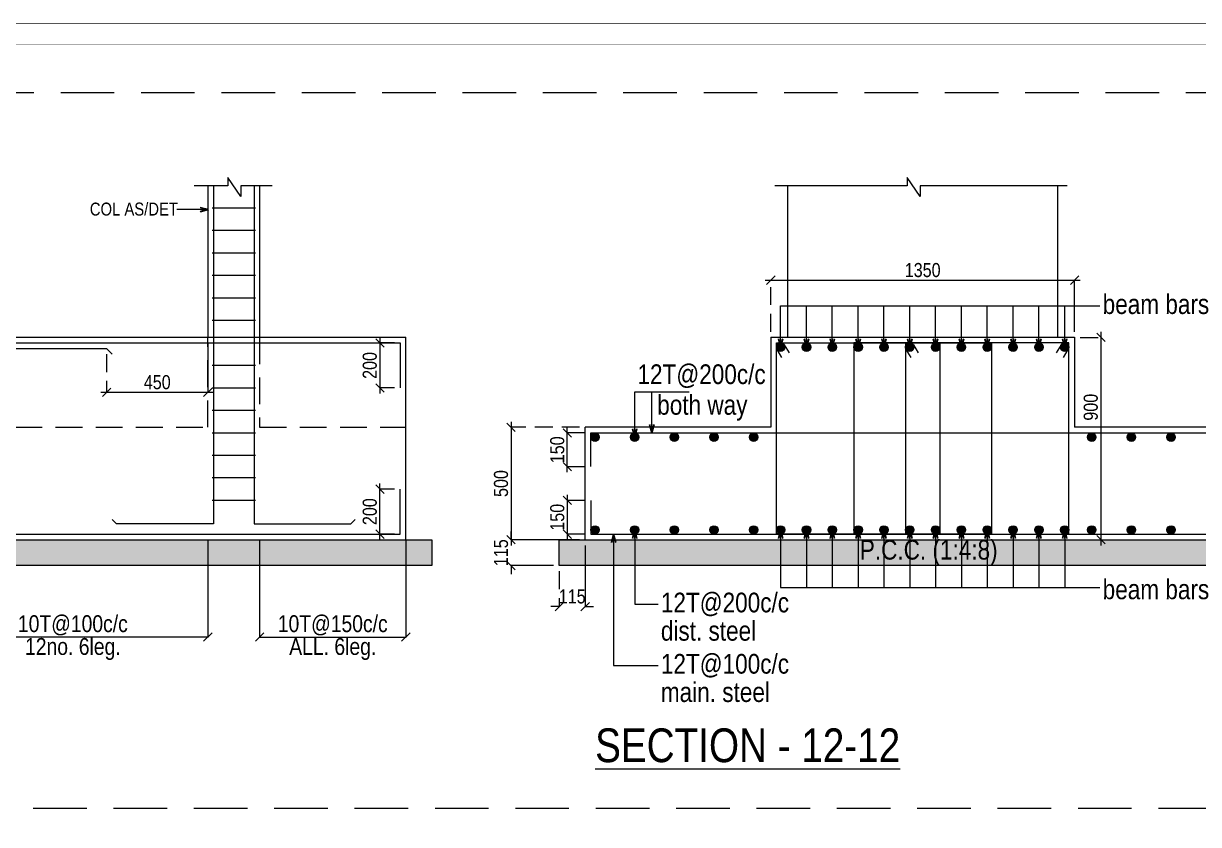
# Model space of a CAD drawing. Header units: millimetres. Extents: x 1112055 to 3390982, y -148532 to 766891.
# Drawn here: x 2347004 to 2367891, y 272525 to 286769 of the extents above; entities that cross this region are included whole.
import ezdxf

# ---------------------------------------------------------------- set-up
doc = ezdxf.new("R2010")
doc.units = ezdxf.units.MM
doc.header["$PDMODE"] = 35
doc.header["$PDSIZE"] = -25
doc.linetypes.add('Hidden', pattern=[9.525, 6.35, -3.175])
for name, color, linetype, lineweight in [('B FOOTING', 49, 'Continuous', 20), ('B HATCH', 250, 'Continuous', 0), ('B P.C.C', 251, 'Continuous', 0), ('B STEEL', 34, 'Continuous', 15), ('B STEEL TEXT', 7, 'Continuous', 15), ('B TITLE BLOCK', 250, 'Continuous', 0), ('B-COL NO', 7, 'Continuous', 5), ('B-ST DIM', 250, 'Continuous', 18), ('P STEEL', 7, 'Continuous', 30)]:
    doc.layers.add(name, color=color, linetype=linetype, lineweight=lineweight)
doc.styles.add('ARIAL', font='arial.ttf')
doc.styles.add('Q1', font='g13f12d.shx', dxfattribs={"width": 0.8})
doc.styles.add('SWINC', font='swissc.ttf')
doc.styles.add('SWINS', font='swissc.ttf')
doc.dimstyles.new('BH-STD', dxfattribs={"dimscale": 0, "dimtxt": 230, "dimasz": 125, "dimexe": 0, "dimexo": 100, "dimgap": 50, "dimtad": 1, "dimdec": 0, "dimzin": 1, "dimdsep": 46, "dimtxsty": 'Q1', "dimblk": 'ARCHTICK', "dimcen": 1, "dimdle": 100, "dimclrd": 250, "dimclre": 250, "dimclrt": 256, "dimadec": 0, "dimazin": 0, "dimtfac": 1, "dimtdec": 0, "dimtix": 1, "dimtofl": 0, "dimtmove": 0, "dimatfit": 2, "dimfxl": 1, "dimtolj": 1, "dimtzin": 0, "dimlwd": 9, "dimlwe": 9, "dimarcsym": 0})
doc.dimstyles.new('BHOOMI', dxfattribs={"dimtxt": 230, "dimasz": 150, "dimexe": 10, "dimexo": 0, "dimgap": 25, "dimtad": 1, "dimdec": 0, "dimzin": 0, "dimdsep": 46, "dimtxsty": 'SWINC', "dimblk": 'OBLIQUE', "dimcen": 0.09, "dimclrd": 250, "dimclre": 250, "dimclrt": 256, "dimaunit": 1, "dimadec": 3, "dimazin": 0, "dimtfac": 1, "dimtdec": 0, "dimtofl": 0, "dimtmove": 1, "dimatfit": 3, "dimfxl": 100, "dimtolj": 1, "dimtzin": 0, "dimlwd": 9, "dimlwe": 5, "dimarcsym": 0})
doc.dimstyles.new('DIM 1', dxfattribs={"dimscale": 0, "dimtxt": 230, "dimasz": 150, "dimexe": 0.18, "dimexo": 0.0625, "dimgap": 0.5, "dimtad": 1, "dimdec": 0, "dimzin": 0, "dimdsep": 46, "dimtxsty": 'ARIAL', "dimblk": 'OBLIQUE', "dimcen": 6, "dimse1": 1, "dimse2": 1, "dimclrd": 256, "dimclrt": 256, "dimadec": 0, "dimazin": 2, "dimtfac": 0.75, "dimtdec": 0, "dimtix": 1, "dimtofl": 0, "dimtmove": 1, "dimatfit": 3, "dimldrblk": 'OPEN30', "dimfxl": 0.18, "dimfrac": 1, "dimtolj": 1, "dimtzin": 0, "dimlwd": -1, "dimarcsym": 0})

# ---------------------------------------------------------------- blocks, each defined once
blk = doc.blocks.new('_Oblique')
at = {"color": 0, "linetype": 'ByBlock', "lineweight": -2}
blk.add_line((-0.5, -0.5), (0.5, 0.5), dxfattribs=at)
blk = doc.blocks.new('_Open30')
at = {"color": 0, "linetype": 'ByBlock', "lineweight": -2}
for p, q in [((-1, 0.27), (0, 0)), ((0, 0), (-1, -0.27)), ((0, 0), (-1, 0))]:
    blk.add_line(p, q, dxfattribs=at)
blk = doc.blocks.new('*D1374')
at = {"layer": 'B-ST DIM', "color": 7, "lineweight": 9, "ltscale": 50, "transparency": 16777216}
for p, q in [((2353339, 277588), (2353339, 278588)), ((2353601, 278488), (2353339, 278488))]:
    blk.add_line(p, q, dxfattribs=at)
at = {"layer": 'B-ST DIM', "color": 7, "linetype": 'Hidden', "lineweight": 9, "ltscale": 50, "transparency": 16777216}
blk.add_line((2353601, 277688), (2353339, 277688), dxfattribs=at)
at = {"layer": 'Defpoints', "color": 0, "ltscale": 50, "transparency": 16777216}
for p in [(2353339, 278488), (2353701, 278488), (2353701, 277688)]:
    blk.add_point(p, dxfattribs=at)
at = {"layer": 'B-ST DIM', "color": 7, "lineweight": 9, "ltscale": 50, "transparency": 16777216, "xscale": 150, "yscale": 150, "zscale": 150}
for p, rotation in [((2353339, 278488), 90), ((2353339, 277688), 270)]:
    blk.add_blockref('_Oblique', p, dxfattribs=dict(at, rotation=rotation))
at = {"layer": 'B-ST DIM', "color": 7, "ltscale": 50, "transparency": 16777216, "insert": (2353160, 278088), "char_height": 250, "attachment_point": 5, "rotation": 90, "style": 'SWINC'}
blk.add_mtext('\\A1;200', dxfattribs=at)
blk = doc.blocks.new('*D1375')
at = {"layer": 'B-ST DIM', "color": 7, "lineweight": 9, "ltscale": 50, "transparency": 16777216}
for p, q in [((2353339, 281188), (2353339, 280188)), ((2353601, 280288), (2353339, 280288))]:
    blk.add_line(p, q, dxfattribs=at)
at = {"layer": 'B-ST DIM', "color": 7, "linetype": 'Hidden', "lineweight": 9, "ltscale": 50, "transparency": 16777216}
blk.add_line((2353601, 281088), (2353339, 281088), dxfattribs=at)
at = {"layer": 'Defpoints', "color": 0, "ltscale": 50, "transparency": 16777216}
for p in [(2353701, 281088), (2353339, 280288), (2353701, 280288)]:
    blk.add_point(p, dxfattribs=at)
at = {"layer": 'B-ST DIM', "color": 7, "lineweight": 9, "ltscale": 50, "transparency": 16777216, "xscale": 150, "yscale": 150, "zscale": 150}
for p, rotation in [((2353339, 281088), 90), ((2353339, 280288), 270)]:
    blk.add_blockref('_Oblique', p, dxfattribs=dict(at, rotation=rotation))
at = {"layer": 'B-ST DIM', "color": 7, "ltscale": 50, "transparency": 16777216, "insert": (2353160, 280688), "char_height": 250, "attachment_point": 5, "rotation": 90, "style": 'SWINC'}
blk.add_mtext('\\A1;200', dxfattribs=at)
blk = doc.blocks.new('*D1378')
at = {"layer": 'B-ST DIM', "color": 7, "lineweight": 9, "ltscale": 50, "transparency": 16777216}
for p, q in [((2350281, 281088), (2350281, 280210)), ((2348381, 280210), (2350381, 280210))]:
    blk.add_line(p, q, dxfattribs=at)
at = {"layer": 'B-ST DIM', "color": 7, "linetype": 'Hidden', "lineweight": 9, "ltscale": 50, "transparency": 16777216}
blk.add_line((2348481, 280888), (2348481, 280210), dxfattribs=at)
at = {"layer": 'Defpoints', "color": 0, "ltscale": 50, "transparency": 16777216}
for p in [(2350281, 281188), (2348481, 280988), (2350281, 280210)]:
    blk.add_point(p, dxfattribs=at)
at = {"layer": 'B-ST DIM', "color": 7, "lineweight": 9, "ltscale": 50, "transparency": 16777216, "xscale": 150, "yscale": 150, "zscale": 150, "rotation": 180}
blk.add_blockref('_Oblique', (2348481, 280210), dxfattribs=at)
at = {"layer": 'B-ST DIM', "color": 7, "lineweight": 9, "ltscale": 50, "transparency": 16777216, "xscale": 150, "yscale": 150, "zscale": 150}
blk.add_blockref('_Oblique', (2350281, 280210), dxfattribs=at)
at = {"layer": 'B-ST DIM', "color": 7, "ltscale": 50, "transparency": 16777216, "insert": (2349381, 280389), "char_height": 250, "attachment_point": 5, "style": 'SWINC'}
blk.add_mtext('\\A1;450', dxfattribs=at)
blk = doc.blocks.new('*D1383')
at = {"layer": 'B-ST DIM', "color": 250, "lineweight": 5, "ltscale": 50, "transparency": 16777216}
for p, q in [((2345481, 277588), (2345481, 275849)), ((2350281, 277588), (2350281, 275849))]:
    blk.add_line(p, q, dxfattribs=at)
at = {"layer": 'B-ST DIM', "color": 250, "lineweight": 9, "ltscale": 50, "transparency": 16777216}
blk.add_line((2350281, 275859), (2345481, 275859), dxfattribs=at)
at = {"layer": 'Defpoints', "color": 0, "ltscale": 50, "transparency": 16777216}
for p in [(2345481, 277588), (2350281, 277588), (2345481, 275859)]:
    blk.add_point(p, dxfattribs=at)
at = {"layer": 'B-ST DIM', "color": 250, "lineweight": 9, "ltscale": 50, "transparency": 16777216, "xscale": 150, "yscale": 150, "zscale": 150, "rotation": 180}
blk.add_blockref('_Oblique', (2345481, 275859), dxfattribs=at)
at = {"layer": 'B-ST DIM', "color": 250, "lineweight": 9, "ltscale": 50, "transparency": 16777216, "xscale": 150, "yscale": 150, "zscale": 150}
blk.add_blockref('_Oblique', (2350281, 275859), dxfattribs=at)
at = {"layer": 'B-ST DIM', "color": 7, "ltscale": 50, "transparency": 16777216, "char_height": 300, "attachment_point": 5, "style": 'SWINC'}
for s, insert in [('\\A1;10T@100c/c', (2347881, 276066)), ('\\A1;12no. 6leg.', (2347881, 275645))]:
    blk.add_mtext(s, dxfattribs=dict(at, insert=insert))
blk = doc.blocks.new('*D1384')
at = {"layer": 'B-ST DIM', "color": 250, "lineweight": 5, "ltscale": 50, "transparency": 16777216}
for p, q in [((2351201, 277588), (2351201, 275849)), ((2353801, 277588), (2353801, 275849))]:
    blk.add_line(p, q, dxfattribs=at)
at = {"layer": 'B-ST DIM', "color": 250, "lineweight": 9, "ltscale": 50, "transparency": 16777216}
blk.add_line((2351201, 275859), (2353801, 275859), dxfattribs=at)
at = {"layer": 'Defpoints', "color": 0, "ltscale": 50, "transparency": 16777216}
for p in [(2351201, 277588), (2353801, 277588), (2353801, 275859)]:
    blk.add_point(p, dxfattribs=at)
at = {"layer": 'B-ST DIM', "color": 250, "lineweight": 9, "ltscale": 50, "transparency": 16777216, "xscale": 150, "yscale": 150, "zscale": 150, "rotation": 180}
blk.add_blockref('_Oblique', (2351201, 275859), dxfattribs=at)
at = {"layer": 'B-ST DIM', "color": 250, "lineweight": 9, "ltscale": 50, "transparency": 16777216, "xscale": 150, "yscale": 150, "zscale": 150}
blk.add_blockref('_Oblique', (2353801, 275859), dxfattribs=at)
at = {"layer": 'B-ST DIM', "color": 7, "ltscale": 50, "transparency": 16777216, "char_height": 300, "attachment_point": 5, "style": 'SWINC'}
for s, insert in [('\\A1;10T@150c/c', (2352501, 276066)), ('\\A1;ALL. 6leg.', (2352501, 275645))]:
    blk.add_mtext(s, dxfattribs=dict(at, insert=insert))
blk = doc.blocks.new('*D1385')
at = {"layer": 'B-ST DIM', "color": 7, "lineweight": 9, "ltscale": 50, "transparency": 16777216}
for p, q in [((2360188, 282205), (2365788, 282205)), ((2365688, 281288), (2365688, 282205))]:
    blk.add_line(p, q, dxfattribs=at)
at = {"layer": 'B-ST DIM', "color": 7, "linetype": 'Hidden', "lineweight": 9, "ltscale": 50, "transparency": 16777216}
blk.add_line((2360288, 281288), (2360288, 282205), dxfattribs=at)
at = {"layer": 'Defpoints', "color": 0, "ltscale": 50, "transparency": 16777216}
for p in [(2365688, 282205), (2360288, 281188), (2365688, 281188)]:
    blk.add_point(p, dxfattribs=at)
at = {"layer": 'B-ST DIM', "color": 7, "lineweight": 9, "ltscale": 50, "transparency": 16777216, "xscale": 150, "yscale": 150, "zscale": 150, "rotation": 180}
blk.add_blockref('_Oblique', (2360288, 282205), dxfattribs=at)
at = {"layer": 'B-ST DIM', "color": 7, "lineweight": 9, "ltscale": 50, "transparency": 16777216, "xscale": 150, "yscale": 150, "zscale": 150}
blk.add_blockref('_Oblique', (2365688, 282205), dxfattribs=at)
at = {"layer": 'B-ST DIM', "color": 7, "ltscale": 50, "transparency": 16777216, "insert": (2362988, 282383), "char_height": 250, "attachment_point": 5, "style": 'SWINC'}
blk.add_mtext('\\A1;1350', dxfattribs=at)
blk = doc.blocks.new('*D1389')
at = {"layer": 'B-ST DIM', "color": 7, "lineweight": 9, "ltscale": 50, "transparency": 16777216}
for p, q in [((2356671, 278388), (2356671, 277588)), ((2356988, 277688), (2356671, 277688))]:
    blk.add_line(p, q, dxfattribs=at)
at = {"layer": 'B-ST DIM', "color": 7, "linetype": 'Hidden', "lineweight": 9, "ltscale": 50, "transparency": 16777216}
blk.add_line((2356988, 278288), (2356671, 278288), dxfattribs=at)
at = {"layer": 'Defpoints', "color": 0, "ltscale": 50, "transparency": 16777216}
for p in [(2357088, 278288), (2356671, 277688), (2357088, 277688)]:
    blk.add_point(p, dxfattribs=at)
at = {"layer": 'B-ST DIM', "color": 7, "lineweight": 9, "ltscale": 50, "transparency": 16777216, "xscale": 150, "yscale": 150, "zscale": 150}
for p, rotation in [((2356671, 278288), 90), ((2356671, 277688), 270)]:
    blk.add_blockref('_Oblique', p, dxfattribs=dict(at, rotation=rotation))
at = {"layer": 'B-ST DIM', "color": 7, "ltscale": 50, "transparency": 16777216, "insert": (2356493, 277988), "char_height": 250, "attachment_point": 5, "rotation": 90, "style": 'SWINC'}
blk.add_mtext('\\A1;150', dxfattribs=at)
blk = doc.blocks.new('*D1386')
at = {"layer": 'B-ST DIM', "color": 7, "lineweight": 9, "ltscale": 50, "transparency": 16777216}
for p, q in [((2356988, 277488), (2356988, 276400)), ((2356528, 276400), (2356378, 276400)), ((2356988, 276400), (2357138, 276400))]:
    blk.add_line(p, q, dxfattribs=at)
at = {"layer": 'B-ST DIM', "color": 7, "linetype": 'Hidden', "lineweight": 9, "ltscale": 50, "transparency": 16777216}
blk.add_line((2356528, 277028), (2356528, 276400), dxfattribs=at)
at = {"layer": 'Defpoints', "color": 0, "ltscale": 50, "transparency": 16777216}
for p in [(2356988, 277588), (2356528, 277128), (2356988, 276400)]:
    blk.add_point(p, dxfattribs=at)
at = {"layer": 'B-ST DIM', "color": 7, "lineweight": 9, "ltscale": 50, "transparency": 16777216, "xscale": 150, "yscale": 150, "zscale": 150}
blk.add_blockref('_Oblique', (2356528, 276400), dxfattribs=at)
at = {"layer": 'B-ST DIM', "color": 7, "lineweight": 9, "ltscale": 50, "transparency": 16777216, "xscale": 150, "yscale": 150, "zscale": 150, "rotation": 180}
blk.add_blockref('_Oblique', (2356988, 276400), dxfattribs=at)
at = {"layer": 'B-ST DIM', "color": 7, "ltscale": 50, "transparency": 16777216, "insert": (2356758, 276579), "char_height": 250, "attachment_point": 5, "style": 'SWINC'}
blk.add_mtext('\\A1;115', dxfattribs=at)
blk = doc.blocks.new('*D1387')
at = {"layer": 'B-ST DIM', "color": 7, "lineweight": 9, "ltscale": 50, "transparency": 16777216}
for p, q in [((2355671, 277588), (2355671, 277738)), ((2356428, 277128), (2355671, 277128)), ((2355671, 277128), (2355671, 276978))]:
    blk.add_line(p, q, dxfattribs=at)
at = {"layer": 'B-ST DIM', "color": 7, "linetype": 'Hidden', "lineweight": 9, "ltscale": 50, "transparency": 16777216}
blk.add_line((2356428, 277588), (2355671, 277588), dxfattribs=at)
at = {"layer": 'Defpoints', "color": 0, "ltscale": 50, "transparency": 16777216}
for p in [(2356528, 277588), (2355671, 277128), (2356528, 277128)]:
    blk.add_point(p, dxfattribs=at)
at = {"layer": 'B-ST DIM', "color": 7, "lineweight": 9, "ltscale": 50, "transparency": 16777216, "xscale": 150, "yscale": 150, "zscale": 150}
for p, rotation in [((2355671, 277588), 270), ((2355671, 277128), 90)]:
    blk.add_blockref('_Oblique', p, dxfattribs=dict(at, rotation=rotation))
at = {"layer": 'B-ST DIM', "color": 7, "ltscale": 50, "transparency": 16777216, "insert": (2355493, 277358), "char_height": 250, "attachment_point": 5, "rotation": 90, "style": 'SWINC'}
blk.add_mtext('\\A1;115', dxfattribs=at)
blk = doc.blocks.new('*D1388')
at = {"layer": 'B-ST DIM', "color": 7, "lineweight": 9, "ltscale": 50, "transparency": 16777216}
for p, q in [((2355671, 279688), (2355671, 277488)), ((2356888, 277588), (2355671, 277588))]:
    blk.add_line(p, q, dxfattribs=at)
at = {"layer": 'B-ST DIM', "color": 7, "linetype": 'Hidden', "lineweight": 9, "ltscale": 50, "transparency": 16777216}
blk.add_line((2356888, 279588), (2355671, 279588), dxfattribs=at)
at = {"layer": 'Defpoints', "color": 0, "ltscale": 50, "transparency": 16777216}
for p in [(2356988, 279588), (2355671, 277588), (2356988, 277588)]:
    blk.add_point(p, dxfattribs=at)
at = {"layer": 'B-ST DIM', "color": 7, "lineweight": 9, "ltscale": 50, "transparency": 16777216, "xscale": 150, "yscale": 150, "zscale": 150}
for p, rotation in [((2355671, 279588), 90), ((2355671, 277588), 270)]:
    blk.add_blockref('_Oblique', p, dxfattribs=dict(at, rotation=rotation))
at = {"layer": 'B-ST DIM', "color": 7, "ltscale": 50, "transparency": 16777216, "insert": (2355493, 278588), "char_height": 250, "attachment_point": 5, "rotation": 90, "style": 'SWINC'}
blk.add_mtext('\\A1;500', dxfattribs=at)
blk = doc.blocks.new('*D1390')
at = {"layer": 'B-ST DIM', "color": 7, "lineweight": 9, "ltscale": 50, "transparency": 16777216}
for p, q in [((2356671, 278788), (2356671, 279588)), ((2356988, 279488), (2356671, 279488))]:
    blk.add_line(p, q, dxfattribs=at)
at = {"layer": 'B-ST DIM', "color": 7, "linetype": 'Hidden', "lineweight": 9, "ltscale": 50, "transparency": 16777216}
blk.add_line((2356988, 278888), (2356671, 278888), dxfattribs=at)
at = {"layer": 'Defpoints', "color": 0, "ltscale": 50, "transparency": 16777216}
for p in [(2356671, 279488), (2357088, 279488), (2357088, 278888)]:
    blk.add_point(p, dxfattribs=at)
at = {"layer": 'B-ST DIM', "color": 7, "lineweight": 9, "ltscale": 50, "transparency": 16777216, "xscale": 150, "yscale": 150, "zscale": 150}
for p, rotation in [((2356671, 279488), 90), ((2356671, 278888), 270)]:
    blk.add_blockref('_Oblique', p, dxfattribs=dict(at, rotation=rotation))
at = {"layer": 'B-ST DIM', "color": 7, "ltscale": 50, "transparency": 16777216, "insert": (2356493, 279188), "char_height": 250, "attachment_point": 5, "rotation": 90, "style": 'SWINC'}
blk.add_mtext('\\A1;150', dxfattribs=at)
blk = doc.blocks.new('*D1414')
at = {"layer": 'B-ST DIM', "color": 7, "linetype": 'Hidden', "lineweight": 9, "ltscale": 50, "transparency": 16777216}
blk.add_line((2365788, 281188), (2366156, 281188), dxfattribs=at)
at = {"layer": 'B-ST DIM', "color": 7, "lineweight": 9, "ltscale": 50, "transparency": 16777216}
for p, q in [((2366156, 281288), (2366156, 277488)), ((2365788, 277588), (2366156, 277588))]:
    blk.add_line(p, q, dxfattribs=at)
at = {"layer": 'Defpoints', "color": 0, "ltscale": 50, "transparency": 16777216}
for p in [(2365688, 281188), (2365688, 277588), (2366156, 277588)]:
    blk.add_point(p, dxfattribs=at)
at = {"layer": 'B-ST DIM', "color": 7, "lineweight": 9, "ltscale": 50, "transparency": 16777216, "xscale": 150, "yscale": 150, "zscale": 150}
for p, rotation in [((2366156, 281188), 90), ((2366156, 277588), 270)]:
    blk.add_blockref('_Oblique', p, dxfattribs=dict(at, rotation=rotation))
at = {"layer": 'B-ST DIM', "color": 7, "ltscale": 50, "transparency": 16777216, "insert": (2365977, 279945), "char_height": 250, "attachment_point": 5, "rotation": 90, "style": 'SWINC'}
blk.add_mtext('\\A1;900', dxfattribs=at)

msp = doc.modelspace()

# ---------------------------------------------------------------- hatches: boundary and pattern name
at = {"layer": 'B HATCH', "lineweight": 0}
h = msp.add_hatch(dxfattribs=at)
h.set_pattern_fill('AR-CONC', color=250, scale=3, style=0)
h.set_pattern_definition([(50, (812470.37, -242457.98), (546.55401, -47.81726), [57.15, -628.65]), (355, (812470.37, -242458), (-105.73026, 573.17054), [45.72, -502.92175]), (100.451445, (812515.9, -242461.96), (440.82374, 525.35326), [48.57003, -534.27073]), (46.1842, (812470.37, -242305.6), (813.23712, -126.12698), [85.725, -942.975]), (96.63556, (812538.1, -242316.1), (712.2124, 742.27837), [72.85507, -801.40682]), (351.18415, (812470.4, -242305.6), (712.2124, 742.27837), [68.5799, -754.3792]), (21, (812546.57, -242343.68), (454.84317, -306.7956), [57.15, -628.65]), (326, (812546.57, -242343.7), (185.40609, 552.5639), [45.72, -502.92]), (71.451445, (812584.47, -242369.24), (640.24926, 245.7683), [48.57003, -534.26981]), (37.5, (812470.37, -242457.98), (9.26581, 253.665117), [0, -496.824, 0, -510.54, 0, -504.825]), (7.5, (812470.37, -242457.98), (200.458988, 300.541724), [0, -291.084, 0, -485.394, 0, -192.405]), (327.5, (812300.44, -242457.98), (406.771786, -17.186232), [0, -190.5, 0, -594.36, 0, -788.67]), (317.5, (812224.24, -242457.98), (444.387544, 76.27947), [0, -247.65, 0, -394.716, 0, -560.07])])
h.paths.add_polyline_path([(2354261.3, 277128.4), (2354261.3, 277588.4), (2326941.3, 277588.4), (2326941.3, 277128.4)])
h = msp.add_hatch(dxfattribs=at)
h.set_pattern_fill('AR-CONC', color=250, scale=3, style=0)
h.set_pattern_definition([(50, (834857.1, -242457.98), (546.55401, -47.81726), [57.15, -628.65]), (355, (834857.1, -242458), (-105.73026, 573.17054), [45.72, -502.92175]), (100.451445, (834902.63, -242461.96), (440.82374, 525.35326), [48.57003, -534.27073]), (46.1842, (834857.1, -242305.6), (813.23712, -126.12698), [85.725, -942.975]), (96.63556, (834924.85, -242316.1), (712.2124, 742.27837), [72.85507, -801.40682]), (351.18415, (834857.1, -242305.6), (712.2124, 742.27837), [68.5799, -754.3792]), (21, (834933.3, -242343.68), (454.84317, -306.7956), [57.15, -628.65]), (326, (834933.3, -242343.7), (185.40609, 552.5639), [45.72, -502.92]), (71.451445, (834971.2, -242369.24), (640.24926, 245.7683), [48.57003, -534.26981]), (37.5, (834857.08, -242457.98), (9.26581, 253.665117), [0, -496.824, 0, -510.54, 0, -504.825]), (7.5, (834857.08, -242457.98), (200.458988, 300.541724), [0, -291.084, 0, -485.394, 0, -192.405]), (327.5, (834687.15, -242457.98), (406.771786, -17.186232), [0, -190.5, 0, -594.36, 0, -788.67]), (317.5, (834610.95, -242457.98), (444.387544, 76.27947), [0, -247.65, 0, -394.716, 0, -560.07])])
h.paths.add_polyline_path([(2369448, 277128.4), (2369448, 277588.4), (2356528, 277588.4), (2356528, 277128.4)])
at = {"layer": 'B STEEL'}
h = msp.add_hatch(color=256, dxfattribs=at)
h.dxf.hatch_style = 1
edge = h.paths.add_edge_path()
edge.add_arc((2360463, 281013.4), 75, 0, 360)
h = msp.add_hatch(color=256, dxfattribs=at)
h.dxf.hatch_style = 1
edge = h.paths.add_edge_path()
edge.add_arc((2360922.1, 281013.4), 75, 0, 360)
h = msp.add_hatch(color=256, dxfattribs=at)
h.dxf.hatch_style = 1
edge = h.paths.add_edge_path()
edge.add_arc((2361381.2, 281013.4), 75, 0, 360)
h = msp.add_hatch(color=256, dxfattribs=at)
h.dxf.hatch_style = 1
edge = h.paths.add_edge_path()
edge.add_arc((2361840.3, 281013.4), 75, 0, 360)
h = msp.add_hatch(color=256, dxfattribs=at)
h.dxf.hatch_style = 1
edge = h.paths.add_edge_path()
edge.add_arc((2362299.4, 281013.4), 75, 0, 360)
h = msp.add_hatch(color=256, dxfattribs=at)
h.dxf.hatch_style = 1
edge = h.paths.add_edge_path()
edge.add_arc((2362758.5, 281013.4), 75, 0, 360)
h = msp.add_hatch(color=256, dxfattribs=at)
h.dxf.hatch_style = 1
edge = h.paths.add_edge_path()
edge.add_arc((2363217.6, 281013.4), 75, 0, 360)
h = msp.add_hatch(color=256, dxfattribs=at)
h.dxf.hatch_style = 1
edge = h.paths.add_edge_path()
edge.add_arc((2363676.7, 281013.4), 75, 0, 360)
h = msp.add_hatch(color=256, dxfattribs=at)
h.dxf.hatch_style = 1
edge = h.paths.add_edge_path()
edge.add_arc((2364135.7, 281013.4), 75, 0, 360)
h = msp.add_hatch(color=256, dxfattribs=at)
h.dxf.hatch_style = 1
edge = h.paths.add_edge_path()
edge.add_arc((2364594.8, 281013.4), 75, 0, 360)
h = msp.add_hatch(color=256, dxfattribs=at)
h.dxf.hatch_style = 1
edge = h.paths.add_edge_path()
edge.add_arc((2365053.9, 281013.4), 75, 0, 360)
h = msp.add_hatch(color=256, dxfattribs=at)
h.dxf.hatch_style = 1
edge = h.paths.add_edge_path()
edge.add_arc((2365513, 281013.4), 75, 0, 360)
h = msp.add_hatch(color=256, dxfattribs=at)
h.dxf.hatch_style = 1
edge = h.paths.add_edge_path()
edge.add_arc((2357163, 279413.4), 75, 0, 360)
h = msp.add_hatch(color=256, dxfattribs=at)
h.dxf.hatch_style = 1
edge = h.paths.add_edge_path()
edge.add_arc((2357868.1, 279413.4), 75, 0, 360)
h = msp.add_hatch(color=256, dxfattribs=at)
h.dxf.hatch_style = 1
edge = h.paths.add_edge_path()
edge.add_arc((2358573.2, 279413.4), 75, 0, 360)
h = msp.add_hatch(color=256, dxfattribs=at)
h.dxf.hatch_style = 1
edge = h.paths.add_edge_path()
edge.add_arc((2359278.3, 279413.4), 75, 0, 360)
h = msp.add_hatch(color=256, dxfattribs=at)
h.dxf.hatch_style = 1
edge = h.paths.add_edge_path()
edge.add_arc((2359983.4, 279413.4), 75, 0, 360)
h = msp.add_hatch(color=256, dxfattribs=at)
h.dxf.hatch_style = 1
edge = h.paths.add_edge_path()
edge.add_arc((2365992.6, 279413.4), 75, 0, 360)
h = msp.add_hatch(color=256, dxfattribs=at)
h.dxf.hatch_style = 1
edge = h.paths.add_edge_path()
edge.add_arc((2366697.7, 279413.4), 75, 0, 360)
h = msp.add_hatch(color=256, dxfattribs=at)
h.dxf.hatch_style = 1
edge = h.paths.add_edge_path()
edge.add_arc((2367402.8, 279413.4), 75, 0, 360)
h = msp.add_hatch(color=256, dxfattribs=at)
h.dxf.hatch_style = 1
edge = h.paths.add_edge_path()
edge.add_arc((2357163, 277763.4), 75, 0, 360)
h = msp.add_hatch(color=256, dxfattribs=at)
h.dxf.hatch_style = 1
edge = h.paths.add_edge_path()
edge.add_arc((2357868.1, 277763.4), 75, 0, 360)
h = msp.add_hatch(color=256, dxfattribs=at)
h.dxf.hatch_style = 1
edge = h.paths.add_edge_path()
edge.add_arc((2358573.2, 277763.4), 75, 0, 360)
h = msp.add_hatch(color=256, dxfattribs=at)
h.dxf.hatch_style = 1
edge = h.paths.add_edge_path()
edge.add_arc((2359278.3, 277763.4), 75, 0, 360)
h = msp.add_hatch(color=256, dxfattribs=at)
h.dxf.hatch_style = 1
edge = h.paths.add_edge_path()
edge.add_arc((2359983.4, 277763.4), 75, 0, 360)
h = msp.add_hatch(color=256, dxfattribs=at)
h.dxf.hatch_style = 1
edge = h.paths.add_edge_path()
edge.add_arc((2360463, 277763.4), 75, 0, 360)
h = msp.add_hatch(color=256, dxfattribs=at)
h.dxf.hatch_style = 1
edge = h.paths.add_edge_path()
edge.add_arc((2360922.1, 277763.4), 75, 0, 360)
h = msp.add_hatch(color=256, dxfattribs=at)
h.dxf.hatch_style = 1
edge = h.paths.add_edge_path()
edge.add_arc((2361381.2, 277763.4), 75, 0, 360)
h = msp.add_hatch(color=256, dxfattribs=at)
h.dxf.hatch_style = 1
edge = h.paths.add_edge_path()
edge.add_arc((2361840.3, 277763.4), 75, 0, 360)
h = msp.add_hatch(color=256, dxfattribs=at)
h.dxf.hatch_style = 1
edge = h.paths.add_edge_path()
edge.add_arc((2362299.4, 277763.4), 75, 0, 360)
h = msp.add_hatch(color=256, dxfattribs=at)
h.dxf.hatch_style = 1
edge = h.paths.add_edge_path()
edge.add_arc((2362758.5, 277763.4), 75, 0, 360)
h = msp.add_hatch(color=256, dxfattribs=at)
h.dxf.hatch_style = 1
edge = h.paths.add_edge_path()
edge.add_arc((2363217.6, 277763.4), 75, 0, 360)
h = msp.add_hatch(color=256, dxfattribs=at)
h.dxf.hatch_style = 1
edge = h.paths.add_edge_path()
edge.add_arc((2363676.7, 277763.4), 75, 0, 360)
h = msp.add_hatch(color=256, dxfattribs=at)
h.dxf.hatch_style = 1
edge = h.paths.add_edge_path()
edge.add_arc((2364135.7, 277763.4), 75, 0, 360)
h = msp.add_hatch(color=256, dxfattribs=at)
h.dxf.hatch_style = 1
edge = h.paths.add_edge_path()
edge.add_arc((2364594.8, 277763.4), 75, 0, 360)
h = msp.add_hatch(color=256, dxfattribs=at)
h.dxf.hatch_style = 1
edge = h.paths.add_edge_path()
edge.add_arc((2365053.9, 277763.4), 75, 0, 360)
h = msp.add_hatch(color=256, dxfattribs=at)
h.dxf.hatch_style = 1
edge = h.paths.add_edge_path()
edge.add_arc((2365513, 277763.4), 75, 0, 360)
h = msp.add_hatch(color=256, dxfattribs=at)
h.dxf.hatch_style = 1
edge = h.paths.add_edge_path()
edge.add_arc((2365992.6, 277763.4), 75, 0, 360)
h = msp.add_hatch(color=256, dxfattribs=at)
h.dxf.hatch_style = 1
edge = h.paths.add_edge_path()
edge.add_arc((2366697.7, 277763.4), 75, 0, 360)
h = msp.add_hatch(color=256, dxfattribs=at)
h.dxf.hatch_style = 1
edge = h.paths.add_edge_path()
edge.add_arc((2367402.8, 277763.4), 75, 0, 360)

# ---------------------------------------------------------------- linework, layer by layer
at = {"layer": 'B FOOTING', "color": 1, "lineweight": 13, "ltscale": 10}
for p, q in [((2350281.3, 283880.3), (2350281.3, 281188.4)), ((2351201.3, 283880.3), (2351201.3, 281188.4)), ((2360588, 281188.4), (2360588, 283880.3)), ((2365388, 281188.4), (2365388, 283880.3))]:
    msp.add_line(p, q, dxfattribs=at)
at = {"layer": 'B FOOTING'}
for p, q in [((2327401.3, 281188.4), (2353801.3, 281188.4)), ((2353801.3, 277588.4), (2353801.3, 281188.4)), ((2360288, 281188.4), (2360288, 279588.4)), ((2360288, 281188.4), (2365688, 281188.4)), ((2365688, 281188.4), (2365688, 279588.4)), ((2356988, 277588.4), (2356988, 279588.4)), ((2360288, 279588.4), (2356988, 279588.4)), ((2368988, 279588.4), (2365688, 279588.4))]:
    msp.add_line(p, q, dxfattribs=at)
at = {"layer": 'B FOOTING', "color": 1, "lineweight": 13, "ltscale": 10}
for points in [[(2351421.7, 283880.3), (2350864.3, 283880.3), (2350864.3, 283695), (2350635.9, 284028.9), (2350635.9, 283880.3), (2350035, 283880.3)], [(2365556.2, 283880.3), (2362942.6, 283880.3), (2362942.6, 283695), (2362714.2, 284028.9), (2362714.2, 283880.3), (2360357.7, 283880.3)]]:
    msp.add_lwpolyline(points, dxfattribs=at)
at = {"layer": 'B FOOTING'}
for points in [[(2326941.3, 277588.4), (2354261.3, 277588.4), (2354261.3, 277128.4), (2326941.3, 277128.4)], [(2356528, 277588.4), (2369448, 277588.4), (2369448, 277128.4), (2356528, 277128.4)]]:
    msp.add_lwpolyline(points, close=True, dxfattribs=at)
at = {"layer": 'B P.C.C', "color": 250, "linetype": 'Hidden', "lineweight": 0, "ltscale": 150}
msp.add_lwpolyline([(2324804.8, 285540.1), (2373845.5, 285540.1), (2373845.5, 272807.5), (2324804.8, 272807.5)], close=True, dxfattribs=at)
at = {"layer": 'B P.C.C', "color": 250, "linetype": 'Hidden', "lineweight": 0, "ltscale": 75}
for points in [[(2334001.3, 281188.4), (2334001.3, 279588.4), (2350281.3, 279588.4), (2350281.3, 281188.4)], [(2351201.3, 281188.4), (2351201.3, 279588.4), (2353801.3, 279588.4)]]:
    msp.add_lwpolyline(points, dxfattribs=at)
at = {"layer": 'B STEEL'}
for p in [(2335801.3, 280988.4), (2348581.3, 280888.4)]:
    msp.add_line(p, (2348481.3, 280988.4), dxfattribs=at)
for points in [[(2327501.3, 280288.4), (2327501.3, 281088.4), (2353701.3, 281088.4), (2353701.3, 280288.4)], [(2357088, 278888.4), (2357088, 279488.4), (2368888, 279488.4), (2368888, 278888.4)], [(2327501.3, 278488.4), (2327501.3, 277688.4), (2353701.3, 277688.4), (2353701.3, 278488.4)], [(2357088, 278288.4), (2357088, 277688.4), (2368888, 277688.4), (2368888, 278288.4)]]:
    msp.add_lwpolyline(points, dxfattribs=at)
at = {"layer": 'B STEEL', "color": 34, "lineweight": 9, "ltscale": 0.5}
for points in [[(2360486.7, 280831.7), (2360399.1, 280974, -1), (2360526.9, 281052.7), (2360614.5, 280910.3)], [(2362782.2, 280831.7), (2362694.6, 280974, -1), (2362822.3, 281052.7), (2362909.9, 280910.3)], [(2365489.3, 280831.7), (2365576.9, 280974, 1), (2365449.1, 281052.7), (2365361.6, 280910.3)]]:
    msp.add_lwpolyline(points, format="xyb", dxfattribs=at)
at = {"layer": 'B STEEL'}
for points in [[(2360388, 281088.4), (2364210.7, 281088.4), (2364210.7, 277688.4), (2360388, 277688.4)], [(2365588, 281088.4), (2361765.3, 281088.4), (2361765.3, 277688.4), (2365588, 277688.4)], [(2362686.9, 281088.4), (2363292.6, 281088.4), (2363292.6, 277688.4), (2362686.9, 277688.4)]]:
    msp.add_lwpolyline(points, close=True, dxfattribs=at)
for centre in [(2360463, 281013.4), (2360922.1, 281013.4), (2361381.2, 281013.4), (2361840.3, 281013.4), (2362299.4, 281013.4), (2362758.5, 281013.4), (2363217.6, 281013.4), (2363676.7, 281013.4), (2364135.7, 281013.4), (2364594.8, 281013.4), (2365053.9, 281013.4), (2365513, 281013.4), (2357163, 279413.4), (2357868.1, 279413.4), (2358573.2, 279413.4), (2359278.3, 279413.4), (2359983.4, 279413.4), (2365992.6, 279413.4), (2366697.7, 279413.4), (2367402.8, 279413.4), (2357163, 277763.4), (2357868.1, 277763.4), (2358573.2, 277763.4), (2359278.3, 277763.4), (2359983.4, 277763.4), (2360463, 277763.4), (2360922.1, 277763.4), (2361381.2, 277763.4), (2361840.3, 277763.4), (2362299.4, 277763.4), (2362758.5, 277763.4), (2363217.6, 277763.4), (2363676.7, 277763.4), (2364135.7, 277763.4), (2364594.8, 277763.4), (2365053.9, 277763.4), (2365513, 277763.4), (2365992.6, 277763.4), (2366697.7, 277763.4), (2367402.8, 277763.4)]:
    msp.add_circle(centre, 75, dxfattribs=at)
at = {"layer": 'B TITLE BLOCK', "color": 1, "const_width": 8.39}
msp.add_lwpolyline([(2323589.5, 286764.9), (2323589.5, 210044.9), (2395383.2, 210044.9), (2395383.2, 286764.9)], close=True, dxfattribs=at)
at = {"layer": 'B TITLE BLOCK', "color": 250, "lineweight": 0, "const_width": 8.39}
msp.add_lwpolyline([(2323963.2, 286391.1), (2323963.2, 210418.7), (2395009.5, 210418.7), (2395009.5, 286391.1)], close=True, dxfattribs=at)
at = {"layer": 'P STEEL', "color": 250, "lineweight": 0}
for p, q in [((2350356.3, 283492.7), (2351126.3, 283492.7)), ((2350356.3, 283092.7), (2351126.3, 283092.7)), ((2350356.3, 282692.7), (2351126.3, 282692.7)), ((2350356.3, 282292.7), (2351126.3, 282292.7)), ((2350356.3, 281892.7), (2351126.3, 281892.7)), ((2350356.3, 281492.7), (2351126.3, 281492.7)), ((2350356.3, 281092.7), (2351126.3, 281092.7)), ((2350356.3, 280692.7), (2351126.3, 280692.7)), ((2350356.3, 280292.7), (2351126.3, 280292.7)), ((2350356.3, 279892.7), (2351126.3, 279892.7)), ((2350356.3, 279492.7), (2351126.3, 279492.7)), ((2350356.3, 279092.7), (2351126.3, 279092.7)), ((2350356.3, 278692.7), (2351126.3, 278692.7)), ((2350356.3, 278292.7), (2351126.3, 278292.7))]:
    msp.add_line(p, q, dxfattribs=at)
for points in [[(2350381.3, 283880.3), (2350381.3, 277869.7), (2348659.3, 277869.7), (2348581.3, 277951.4)], [(2351101.3, 283880.3), (2351101.3, 277869.7), (2352823.3, 277869.7), (2352901.3, 277951.4)]]:
    msp.add_lwpolyline(points, dxfattribs=at)

# ---------------------------------------------------------------- texts
at = {"layer": 'B STEEL TEXT', "lineweight": 5, "style": 'SWINS'}
msp.add_text('COL AS/DET', height=230, dxfattribs=at).set_placement((2348182.6, 283354.1))
at = {"layer": 'B STEEL TEXT', "lineweight": 9, "style": 'SWINC'}
for s, p in [('beam bars', (2366187.4, 281603.3)), ('12T@200c/c', (2357918, 280357.1)), ('both way', (2358269, 279811.6)), ('P.C.C. (1:4:8)', (2361870.3, 277235.7)), ('beam bars', (2366187.4, 276531.2)), ('12T@200c/c', (2358333.6, 276297.3)), ('dist. steel', (2358333.6, 275793.8)), ('12T@100c/c', (2358333.6, 275207.4)), ('main. steel', (2358333.6, 274703.9))]:
    msp.add_text(s, height=350, dxfattribs=at).set_placement(p)
at = {"layer": 'B-COL NO', "color": 3, "lineweight": 15, "style": 'SWINC'}
msp.add_text('%%USECTION - 12-12', height=600, dxfattribs=at).set_placement((2357165.2, 273633.3))

# ---------------------------------------------------------------- dimensions: what is measured, and where the dimension line sits
at = {"layer": 'B-ST DIM', "ltscale": 50}
for base, p1, p2, picture, middle in [((2365688, 282204.8), (2360288, 281188.4), (2365688, 281188.4), '*D1385', (2362988, 282383.2)), ((2350281.3, 280210.5), (2348481.3, 280988.4), (2350281.3, 281188.4), '*D1378', (2349381.3, 280388.6)), ((2356988, 276400.4), (2356528, 277128.4), (2356988, 277588.4), '*D1386', (2356758, 276578.7))]:
    dim = msp.add_linear_dim(base=base, p1=p1, p2=p2, dimstyle='BH-STD', override={"dimscale": 1, "dimtxt": 250, "dimasz": 150, "dimlfac": 0.25, "dimtxsty": 'SWINC', "dimblk1": 'Oblique', "dimblk2": 'Oblique', "dimsah": 1, "dimclrd": 7, "dimclre": 7, "dimclrt": 7}, dxfattribs=at)
    dim.commit()
    dim.dimension.update_dxf_attribs({"geometry": picture, "text_midpoint": middle})
for base, p1, p2, angle, picture, middle in [((2353338.7, 280288.4), (2353701.3, 281088.4), (2353701.3, 280288.4), 270, '*D1375', (2353160.2, 280688.4)), ((2355670.9, 277588.4), (2356988, 279588.4), (2356988, 277588.4), 90, '*D1388', (2355492.7, 278588.4)), ((2356671.2, 279488.4), (2357088, 278888.4), (2357088, 279488.4), 90, '*D1390', (2356492.9, 279188.4)), ((2353338.7, 278488.4), (2353701.3, 277688.4), (2353701.3, 278488.4), 90, '*D1374', (2353160.2, 278088.4)), ((2356671.2, 277688.4), (2357088, 278288.4), (2357088, 277688.4), 270, '*D1389', (2356492.9, 277988.4)), ((2355670.9, 277128.4), (2356528, 277588.4), (2356528, 277128.4), 90, '*D1387', (2355492.6, 277358.4))]:
    dim = msp.add_linear_dim(base=base, p1=p1, p2=p2, angle=angle, dimstyle='BH-STD', override={"dimscale": 1, "dimtxt": 250, "dimasz": 150, "dimlfac": 0.25, "dimtxsty": 'SWINC', "dimblk1": 'Oblique', "dimblk2": 'Oblique', "dimsah": 1, "dimclrd": 7, "dimclre": 7, "dimclrt": 7}, dxfattribs=at)
    dim.commit()
    dim.dimension.update_dxf_attribs({"geometry": picture, "text_midpoint": middle})
dim = msp.add_linear_dim(base=(2366155.7, 277588.4), p1=(2365688, 281188.4), p2=(2365688, 277588.4), angle=90, dimstyle='BH-STD', override={"dimscale": 1, "dimtxt": 250, "dimasz": 150, "dimlfac": 0.25, "dimtxsty": 'SWINC', "dimblk1": 'Oblique', "dimblk2": 'Oblique', "dimsah": 1, "dimclrd": 7, "dimclre": 7, "dimclrt": 7}, dxfattribs=at)
dim.commit()
dim.dimension.update_dxf_attribs({"geometry": '*D1414', "text_midpoint": (2366155.7, 279945.2), "dimtype": 128})
dim = msp.add_linear_dim(base=(2345481.3, 275859), p1=(2350281.3, 277588.4), p2=(2345481.3, 277588.4), angle=180, text='10T@100c/c\\X12no. 6leg.', dimstyle='BHOOMI', override={"dimtxt": 300, "dimclrt": 7}, dxfattribs=at)
dim.commit()
dim.dimension.update_dxf_attribs({"geometry": '*D1383', "text_midpoint": (2347881.3, 275859)})
dim = msp.add_linear_dim(base=(2353801.3, 275859), p1=(2351201.3, 277588.4), p2=(2353801.3, 277588.4), text='10T@150c/c\\XALL. 6leg.', dimstyle='BHOOMI', override={"dimtxt": 300, "dimclrt": 7}, dxfattribs=at)
dim.commit()
dim.dimension.update_dxf_attribs({"geometry": '*D1384', "text_midpoint": (2352501.3, 275859)})

# ---------------------------------------------------------------- leaders
at = {"layer": 'B STEEL TEXT', "lineweight": 5}
for points in [[(2350292, 283459), (2349727.6, 283459)], [(2360463, 281013.4), (2360463, 281745.6), (2366140.1, 281745.6)], [(2360922.1, 281013.4), (2360922.1, 281745.6), (2366140.1, 281745.6)], [(2361381.2, 281013.4), (2361381.2, 281745.6), (2366140.1, 281745.6)], [(2361840.3, 281013.4), (2361840.3, 281745.6), (2366140.1, 281745.6)], [(2362299.4, 281013.4), (2362299.4, 281745.6), (2366140.1, 281745.6)], [(2362758.5, 281013.4), (2362758.5, 281745.6), (2366140.1, 281745.6)], [(2363217.6, 281013.4), (2363217.6, 281745.6), (2366140.1, 281745.6)], [(2363676.7, 281013.4), (2363676.7, 281745.6), (2366140.1, 281745.6)], [(2364135.7, 281013.4), (2364135.7, 281745.6), (2366140.1, 281745.6)], [(2364594.8, 281013.4), (2364594.8, 281745.6), (2366140.1, 281745.6)], [(2365053.9, 281013.4), (2365053.9, 281745.6), (2366140.1, 281745.6)], [(2365513, 281013.4), (2365513, 281745.6), (2366140.1, 281745.6)], [(2357868.1, 279413.4), (2357868.1, 280217.6), (2358836.8, 280217.6)], [(2358172.3, 279488.4), (2358172.3, 280217.6), (2358836.8, 280217.6)], [(2357494.3, 277688.4), (2357494.3, 275354.1), (2358286.3, 275354.1)], [(2357868.1, 277763.4), (2357868.1, 276443.9), (2358286.3, 276443.9)], [(2360463, 277763.4), (2360463, 276738.9), (2366140.1, 276738.9)], [(2360922.1, 277763.4), (2360922.1, 276738.9), (2366140.1, 276738.9)], [(2361381.2, 277763.4), (2361381.2, 276738.9), (2366140.1, 276738.9)], [(2361840.3, 277763.4), (2361840.3, 276738.9), (2366140.1, 276738.9)], [(2362299.4, 277763.4), (2362299.4, 276738.9), (2366140.1, 276738.9)], [(2362758.5, 277763.4), (2362758.5, 276738.9), (2366140.1, 276738.9)], [(2363217.6, 277763.4), (2363217.6, 276738.9), (2366140.1, 276738.9)], [(2363676.7, 277763.4), (2363676.7, 276738.9), (2366140.1, 276738.9)], [(2364135.7, 277763.4), (2364135.7, 276738.9), (2366140.1, 276738.9)], [(2364594.8, 277763.4), (2364594.8, 276738.9), (2366140.1, 276738.9)], [(2365053.9, 277763.4), (2365053.9, 276738.9), (2366140.1, 276738.9)], [(2365513, 277763.4), (2365513, 276738.9), (2366140.1, 276738.9)]]:
    msp.add_leader(points, dimstyle='DIM 1', override={"dimscale": 1, "dimtad": 0, "dimtxsty": 'SWINC', "dimfxlon": 1, "dimlwd": 5, "dimarcsym": 2}, dxfattribs=at)

doc.saveas('drawing.dxf')
